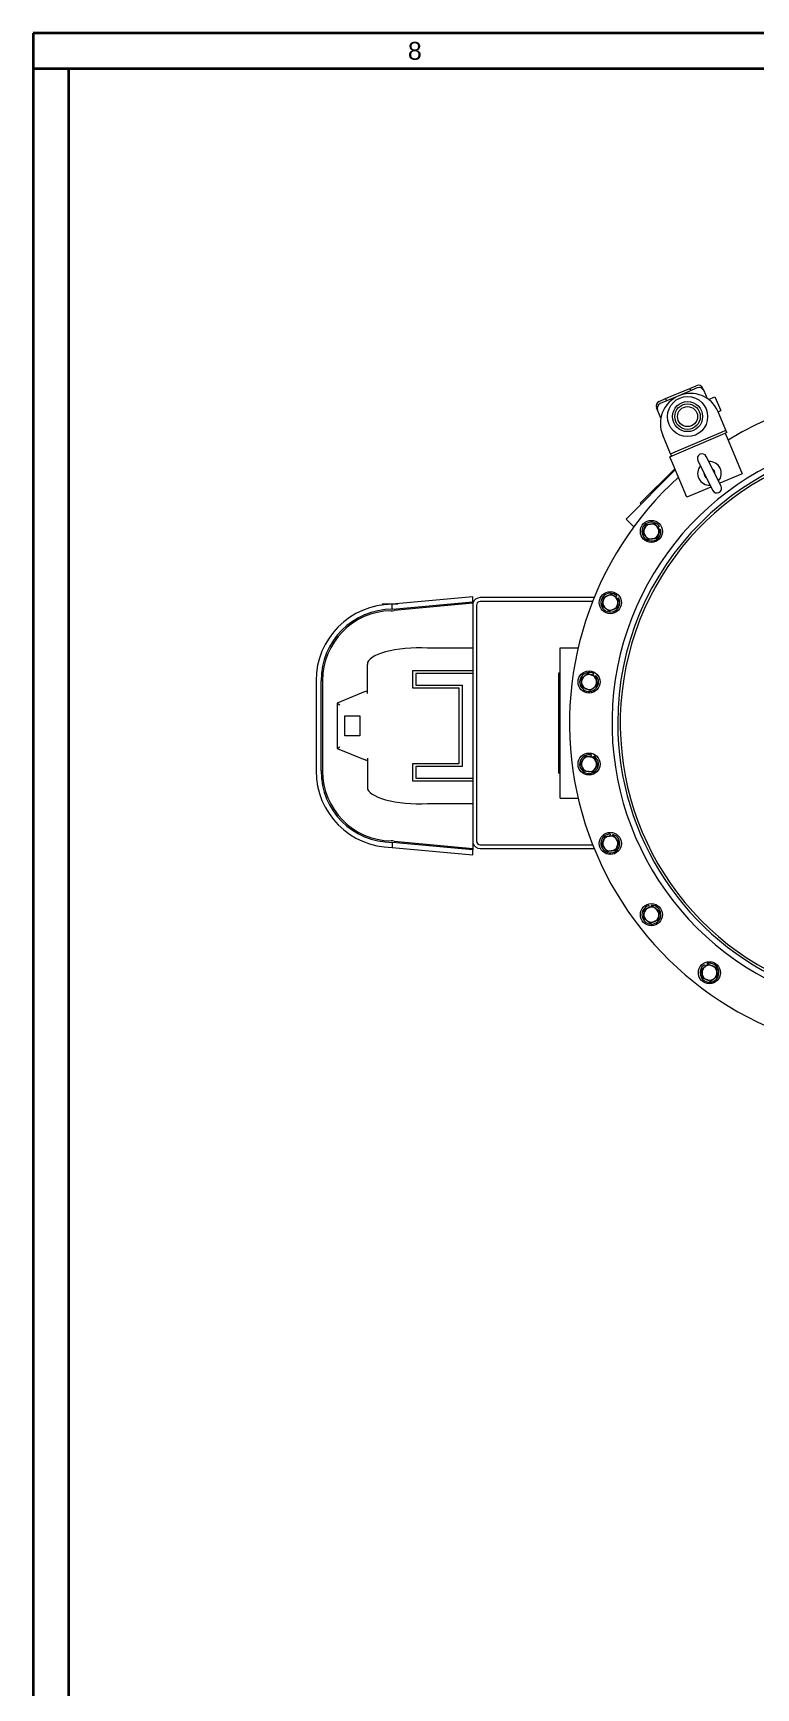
# Model space of a CAD drawing. Header units: inches. Extents: x 12 to 318, y 5 to 204.
# Drawn here: x 11.9 to 47.9, y 121.8 to 204.2 of the extents above; entities that cross this region are included whole.
import ezdxf

# ---------------------------------------------------------------- set-up
doc = ezdxf.new("R2010")
doc.units = ezdxf.units.IN
doc.header["$LTSCALE"] = 9.5
doc.header["$MEASUREMENT"] = 0
doc.layers.get('0').update_dxf_attribs({"lineweight": 25})
doc.layers.add('Border', color=7, linetype='Continuous', lineweight=35)
doc.layers.add('Visible', color=7, linetype='Continuous', lineweight=18)
doc.styles.add('Standard A-B-C', font='arial.ttf')

# ---------------------------------------------------------------- blocks, each defined once
blk = doc.blocks.new('Borders 22x34_D')
at = {"layer": 'Border'}
for p, q in [((33.5, 21.5), (1.25, 21.5)), ((1.25, 21.5), (1.25, 0.5)), ((33.3125, 21.3125), (1.25, 21.3125)), ((1.4375, 0.5), (1.4375, 21.3125))]:
    blk.add_line(p, q, dxfattribs=at)
at = {"layer": 'Border', "insert": (3.2539, 21.4062), "char_height": 0.094, "attachment_point": 5, "style": 'Standard A-B-C'}
blk.add_mtext('\\fArial|b0|i0;{\\H0.0940;8}', dxfattribs=at)

msp = doc.modelspace()

# ---------------------------------------------------------------- linework, layer by layer
at = {"layer": 'Visible'}
for p, q in [((43.419049, 186.028607), (44.627991, 186.541124)), ((44.992992, 186.560093), (44.072309, 186.16978)), ((44.627991, 186.541124), (44.944202, 186.675178)), ((44.627991, 186.541124), (44.67678, 186.426039)), ((45.271951, 186.542586), (45.32074, 186.427501)), ((45.32074, 186.427501), (45.485001, 186.040037)), ((43.102838, 185.894553), (43.419049, 186.028607)), ((44.072309, 186.16978), (43.151627, 185.779468)), ((43.419049, 186.028607), (43.467838, 185.913522)), ((45.561045, 185.9863), (45.877723, 186.120551)), ((45.877723, 186.120551), (46.170457, 185.43004)), ((43.019034, 185.451719), (42.970245, 185.566804)), ((43.183295, 185.064256), (43.019034, 185.451719)), ((46.038802, 185.374226), (46.170457, 185.43004)), ((46.429114, 184.453543), (46.038802, 185.374226)), ((43.667067, 183.282606), (43.276754, 184.203288)), ((43.62609, 183.129465), (46.388137, 184.300403)), ((43.897238, 183.380184), (46.198944, 184.355965)), ((46.198944, 184.355965), (46.429114, 184.453543)), ((46.477903, 184.338458), (46.388137, 184.300403)), ((46.388137, 184.300403), (46.534504, 183.955147)), ((46.477903, 184.338458), (46.429114, 184.453543)), ((46.534504, 183.955147), (47.242118, 182.286002)), ((43.772457, 182.784209), (43.62609, 183.129465)), ((43.667067, 183.282606), (43.897238, 183.380184)), ((43.667067, 183.282606), (43.715856, 183.16752)), ((46.184401, 181.669727), (45.448389, 183.150433)), ((41.447081, 180.0234), (43.902095, 182.478414)), ((42.154188, 180.81536), (43.876832, 182.538004)), ((44.480071, 181.115065), (43.772457, 182.784209)), ((45.02533, 182.940143), (45.761343, 181.459437)), ((45.679721, 181.623642), (44.480071, 181.115065)), ((47.242118, 182.286002), (46.115482, 181.808378)), ((42.154188, 180.81536), (42.196614, 180.772933)), ((41.447081, 180.0234), (41.829633, 179.640848)), ((43.113891, 179.650604), (43.025194, 179.613784)), ((43.112158, 179.503064), (43.16588, 179.525364)), ((29.293455, 175.807071), (30.071523, 175.807071)), ((29.293455, 175.746688), (29.293455, 175.807071)), ((33.80709, 176.15728), (29.778696, 175.779619)), ((29.790683, 175.529646), (33.80709, 175.906184)), ((33.80709, 175.834471), (29.88141, 175.466438)), ((33.80709, 175.906184), (33.80709, 176.15728)), ((33.80709, 175.906184), (33.80709, 175.834471)), ((33.80709, 175.834471), (33.80709, 173.700153)), ((33.980955, 175.736647), (33.980955, 163.981762)), ((39.85292, 176.111647), (34.168455, 176.111647)), ((39.77764, 175.924147), (34.168455, 175.924147)), ((40.989974, 176.200551), (40.91383, 176.142029)), ((41.026487, 176.057589), (41.072606, 176.093034)), ((33.80709, 173.59564), (31.548648, 173.59564)), ((33.80709, 173.700153), (33.80709, 173.59564)), ((33.80709, 173.59564), (33.80709, 172.47065)), ((38.152311, 166.109205), (38.152311, 173.609205)), ((38.152311, 173.609205), (39.055792, 173.609205)), ((28.543455, 171.335224), (28.543455, 172.783164)), ((30.80709, 171.59565), (30.80709, 172.47065)), ((30.80709, 172.47065), (33.80709, 172.47065)), ((33.80709, 172.47065), (33.80709, 172.323571)), ((25.984424, 171.970616), (25.984424, 167.470616)), ((26.234424, 167.470616), (26.234424, 171.970616)), ((26.305825, 171.970616), (26.305825, 167.470616)), ((33.11959, 171.59565), (30.80709, 171.59565)), ((30.954169, 172.323571), (30.954169, 171.742729)), ((33.80709, 172.323571), (30.954169, 172.323571)), ((30.954169, 171.742729), (33.266669, 171.742729)), ((33.11959, 167.845583), (33.11959, 171.59565)), ((33.266669, 171.742729), (33.266669, 167.698504)), ((33.80709, 172.323571), (33.80709, 167.117661)), ((38.092311, 167.359205), (38.092311, 172.359205)), ((38.092311, 172.359205), (38.152311, 172.359205)), ((39.831368, 172.318345), (39.772965, 172.24211)), ((39.903638, 172.189705), (39.939012, 172.235879)), ((28.430825, 171.423711), (27.043455, 170.84564)), ((27.043455, 170.84564), (27.043455, 168.59564)), ((27.043455, 170.84564), (27.168455, 170.762307)), ((28.430825, 171.423711), (28.543455, 171.47064)), ((27.418455, 170.22064), (28.168455, 170.22064)), ((27.418455, 169.22064), (27.418455, 170.22064)), ((28.168455, 170.22064), (28.168455, 169.22064)), ((28.168455, 169.22064), (27.418455, 169.22064)), ((27.043455, 168.59564), (27.168455, 168.678974)), ((27.043455, 168.59564), (28.430825, 168.01757)), ((39.71703, 168.268553), (39.680347, 168.1798)), ((28.543455, 167.97064), (28.430825, 168.01757)), ((28.543455, 168.106057), (28.543455, 166.658116)), ((30.80709, 167.845583), (33.11959, 167.845583)), ((30.80709, 166.970583), (30.80709, 167.845583)), ((30.954169, 167.698504), (30.954169, 167.117661)), ((33.266669, 167.698504), (30.954169, 167.698504)), ((39.820131, 168.163002), (39.842349, 168.216757)), ((33.80709, 166.970583), (30.80709, 166.970583)), ((30.954169, 167.117661), (33.80709, 167.117661)), ((33.80709, 167.117661), (33.80709, 166.970583)), ((33.80709, 166.970583), (33.80709, 165.84564)), ((38.092311, 167.359205), (38.152311, 167.359205)), ((31.548648, 165.84564), (33.80709, 165.84564)), ((33.80709, 165.84564), (33.80709, 165.74108)), ((38.152311, 166.109205), (39.055792, 166.109205)), ((33.80709, 165.74108), (33.80709, 163.606762)), ((40.65475, 164.327162), (40.642288, 164.231938)), ((40.781657, 164.251891), (40.789205, 164.309566)), ((29.778696, 163.661614), (33.80709, 163.283952)), ((33.80709, 163.535049), (29.790683, 163.911587)), ((29.88141, 163.974795), (33.80709, 163.606762)), ((33.80709, 163.606762), (33.80709, 163.535049)), ((33.80709, 163.283952), (33.80709, 163.535049)), ((34.168455, 163.794262), (39.77764, 163.794262)), ((34.168455, 163.606762), (39.85292, 163.606762)), ((42.580626, 160.76277), (42.593234, 160.667566)), ((42.72269, 160.72291), (42.715054, 160.780573)), ((45.363411, 157.818285), (45.400231, 157.729588)), ((45.510951, 157.816552), (45.488651, 157.870274))]:
    msp.add_line(p, q, dxfattribs=at)
for centre, radius in [((44.511411, 185.134013), 1), ((44.511411, 185.134013), 0.75), ((44.511411, 185.134013), 0.635381), ((44.511411, 185.134013), 0.5), ((42.70908, 179.409149), 0.551181), ((40.66145, 175.862551), 0.551181), ((39.601519, 171.906834), 0.551181), ((39.601519, 167.811575), 0.551181), ((40.66145, 163.855858), 0.551181), ((42.70908, 160.30926), 0.551181), ((45.604866, 157.413474), 0.551181)]:
    msp.add_circle(centre, radius, dxfattribs=at)
for centre, radius, start, end in [((45.041781, 186.445008), 0.25, 22.97395053, 112.97395053), ((45.09057, 186.329922), 0.25, 22.97395053, 112.97395053), ((43.200416, 185.664383), 0.25, 112.97395053, 202.97395053), ((43.249205, 185.549297), 0.25, 112.97395053, 202.97395053), ((44.657778, 184.788757), 1.5, 22.97395053, 202.97395053), ((55.154811, 169.859205), 16.53, 308.25117342, 121.44399195), ((55.154811, 169.859205), 14.41, 292.43774676, 247.56225324), ((55.154811, 169.859205), 14.125, 0, 180), ((55.154811, 169.859205), 14, 293.1323964, 246.8676036), ((45.236859, 183.045288), 0.23622, 26.43054041, 206.43054041), ((45.604866, 182.304935), 0.590551, 140.00871889, 272.85236193), ((45.604866, 182.304935), 0.273828, 176.04724703, 236.81383379), ((45.604866, 182.304935), 0.590551, 320.00871889, 92.85236193), ((45.604866, 182.304935), 0.273828, 356.04724703, 56.81383379), ((45.604866, 182.304935), 0.25, 7.31880827, 45.54227255), ((55.154811, 169.859205), 16.53, 132.16872173, 251.88509388), ((45.604866, 182.304935), 0.25, 187.31880827, 225.54227255), ((45.972872, 181.564582), 0.23622, 206.43054041, 26.43054041), ((42.70908, 179.409149), 0.471351, 30.81448937, 14.27386042), ((42.70908, 179.409149), 0.375, 158.14746325, 218.14746325), ((42.70908, 179.409149), 0.375, 98.14746325, 158.14746325), ((42.70908, 179.409149), 0.375, 218.14746325, 278.14746325), ((42.70908, 179.409149), 0.375, 38.14746325, 98.14746325), ((42.70908, 179.409149), 0.375, 278.14746325, 338.14746325), ((42.70908, 179.409149), 0.375, 338.14746325, 38.14746325), ((29.793455, 171.970616), 3.809031, 90.22200867, 180), ((34.168455, 175.736647), 0.375, 90, 164.50229475), ((34.168455, 175.736647), 0.1875, 90, 180), ((40.66145, 175.862551), 0.471351, 45.81448937, 29.27386042), ((40.66145, 175.862551), 0.375, 173.14746325, 233.14746325), ((40.66145, 175.862551), 0.375, 113.14746325, 173.14746325), ((40.66145, 175.862551), 0.375, 53.14746325, 113.14746325), ((40.66145, 175.862551), 0.375, 293.14746325, 353.14746325), ((40.66145, 175.862551), 0.375, 353.14746325, 53.14746325), ((29.793455, 171.970616), 3.559031, 90.04463412, 180), ((29.793455, 171.970616), 3.48763, 91.12702033, 180), ((29.683061, 177.582161), 2.125, 271.12702033, 275.35582504), ((40.66145, 175.862551), 0.375, 233.14746325, 293.14746325), ((39.601519, 171.906834), 0.471351, 60.81448937, 44.27386042), ((39.601519, 171.906834), 0.375, 128.14746325, 188.14746325), ((39.601519, 171.906834), 0.375, 188.14746325, 248.14746325), ((39.601519, 171.906834), 0.375, 68.14746325, 128.14746325), ((39.601519, 171.906834), 0.375, 248.14746325, 308.14746325), ((39.601519, 171.906834), 0.375, 8.14746325, 68.14746325), ((39.601519, 171.906834), 0.375, 308.14746325, 8.14746325), ((55.154811, 169.859205), 14.125, 180, 247.08404028), ((39.601519, 167.811575), 0.471351, 75.81448937, 59.27386042), ((29.793455, 167.470616), 3.809031, 180, 269.77799133), ((29.793455, 167.470616), 3.559031, 180, 269.95536588), ((29.793455, 167.470616), 3.48763, 180, 268.87297967), ((39.601519, 167.811575), 0.375, 143.14746325, 203.14746325), ((39.601519, 167.811575), 0.375, 203.14746325, 263.14746325), ((39.601519, 167.811575), 0.375, 83.14746325, 143.14746325), ((39.601519, 167.811575), 0.375, 263.14746325, 323.14746325), ((39.601519, 167.811575), 0.375, 23.14746325, 83.14746325), ((39.601519, 167.811575), 0.375, 323.14746325, 23.14746325), ((40.66145, 163.855858), 0.471351, 90.81448937, 74.27386042), ((40.66145, 163.855858), 0.375, 98.14746325, 158.14746325), ((40.66145, 163.855858), 0.375, 38.14746325, 98.14746325), ((29.683061, 161.859072), 2.125, 84.64417496, 88.87297967), ((34.168455, 163.981762), 0.375, 195.49770525, 270), ((34.168455, 163.981762), 0.1875, 180, 270), ((40.66145, 163.855858), 0.375, 158.14746325, 218.14746325), ((40.66145, 163.855858), 0.375, 218.14746325, 278.14746325), ((40.66145, 163.855858), 0.375, 278.14746325, 338.14746325), ((40.66145, 163.855858), 0.375, 338.14746325, 38.14746325), ((42.70908, 160.30926), 0.471351, 105.81448937, 89.27386042), ((42.70908, 160.30926), 0.375, 173.14746325, 233.14746325), ((42.70908, 160.30926), 0.375, 113.14746325, 173.14746325), ((42.70908, 160.30926), 0.375, 53.14746325, 113.14746325), ((42.70908, 160.30926), 0.375, 293.14746325, 353.14746325), ((42.70908, 160.30926), 0.375, 353.14746325, 53.14746325), ((42.70908, 160.30926), 0.375, 233.14746325, 293.14746325), ((45.604866, 157.413474), 0.471351, 120.81448937, 104.27386042), ((45.604866, 157.413474), 0.375, 128.14746325, 188.14746325), ((45.604866, 157.413474), 0.375, 68.14746325, 128.14746325), ((45.604866, 157.413474), 0.375, 8.14746325, 68.14746325), ((45.604866, 157.413474), 0.375, 188.14746325, 248.14746325), ((45.604866, 157.413474), 0.375, 248.14746325, 308.14746325), ((45.604866, 157.413474), 0.375, 308.14746325, 8.14746325)]:
    msp.add_arc(centre, radius, start, end, dxfattribs=at)
for centre, start_param, end_param in [((31.175272, 172.783164), 1.42844633, 3.141592654), ((31.175272, 166.658116), 3.141592654, 4.854738977)]:
    msp.add_ellipse(centre, major_axis=(2.631817, 0), ratio=0.311867359, start_param=start_param, end_param=end_param, dxfattribs=at)
for points in [[(42.280438, 179.347782), (42.323625, 179.455471), (42.361026, 179.548732)], [(42.414171, 179.177517), (42.352105, 179.256537), (42.280438, 179.347782)], [(42.361026, 179.548732), (42.398427, 179.641992), (42.441613, 179.749681)], [(42.547904, 179.007251), (42.476237, 179.098496), (42.414171, 179.177517)], [(42.441613, 179.749681), (42.556468, 179.766124), (42.655935, 179.780364)], [(42.762225, 179.037934), (42.662759, 179.023694), (42.547904, 179.007251)], [(42.655935, 179.780364), (42.755401, 179.794605), (42.870256, 179.811048)], [(42.976547, 179.068618), (42.861692, 179.052175), (42.762225, 179.037934)], [(42.870256, 179.811048), (42.941923, 179.719803), (43.003989, 179.640782)], [(43.057134, 179.269567), (43.019733, 179.176306), (42.976547, 179.068618)], [(43.003989, 179.640782), (43.066055, 179.561762), (43.137722, 179.470517)], [(43.137722, 179.470517), (43.094535, 179.362828), (43.057134, 179.269567)], [(40.263297, 175.692334), (40.27714, 175.807531), (40.289129, 175.907294)], [(40.436541, 175.562483), (40.356138, 175.622747), (40.263297, 175.692334)], [(40.289129, 175.907294), (40.301118, 176.007057), (40.314961, 176.122254)], [(40.314961, 176.122254), (40.421646, 176.167863), (40.514038, 176.207362)], [(40.514038, 176.207362), (40.60643, 176.246861), (40.713115, 176.29247)], [(40.713115, 176.29247), (40.805956, 176.222883), (40.886359, 176.162619)], [(40.886359, 176.162619), (40.966762, 176.102355), (41.059604, 176.032768)], [(41.033772, 175.817808), (41.021783, 175.718045), (41.007939, 175.602848)], [(41.059604, 176.032768), (41.04576, 175.917571), (41.033772, 175.817808)], [(40.609786, 175.432631), (40.516944, 175.502218), (40.436541, 175.562483)], [(40.808862, 175.51774), (40.716471, 175.478241), (40.609786, 175.432631)], [(41.007939, 175.602848), (40.901254, 175.557239), (40.808862, 175.51774)], [(39.199621, 172.06801), (39.290866, 172.139677), (39.369886, 172.201743)], [(39.230304, 171.853689), (39.216064, 171.953155), (39.199621, 172.06801)], [(39.260988, 171.639368), (39.244545, 171.754222), (39.230304, 171.853689)], [(39.461937, 171.55878), (39.368676, 171.596181), (39.260988, 171.639368)], [(39.369886, 172.201743), (39.448907, 172.263809), (39.540152, 172.335476)], [(39.540152, 172.335476), (39.647841, 172.292289), (39.741101, 172.254888)], [(39.833152, 171.611925), (39.754132, 171.549859), (39.662886, 171.478192)], [(39.741101, 172.254888), (39.834362, 172.217488), (39.942051, 172.174301)], [(40.003418, 171.745659), (39.912173, 171.673991), (39.833152, 171.611925)], [(39.942051, 172.174301), (39.958494, 172.059446), (39.972734, 171.95998)], [(39.972734, 171.95998), (39.986975, 171.860513), (40.003418, 171.745659)], [(39.662886, 171.478192), (39.555198, 171.521379), (39.461937, 171.55878)], [(39.1716, 167.86324), (39.241187, 167.956081), (39.301451, 168.036484)], [(39.256708, 167.664163), (39.217209, 167.756555), (39.1716, 167.86324)], [(39.341817, 167.465086), (39.296207, 167.571771), (39.256708, 167.664163)], [(39.301451, 168.036484), (39.361715, 168.116887), (39.431302, 168.209728)], [(39.556776, 167.439254), (39.457013, 167.451243), (39.341817, 167.465086)], [(39.431302, 168.209728), (39.546499, 168.195885), (39.646262, 168.183896)], [(39.646262, 168.183896), (39.746025, 168.171907), (39.861222, 168.158064)], [(39.901587, 167.586666), (39.841323, 167.506263), (39.771736, 167.413421)], [(39.861222, 168.158064), (39.906831, 168.051379), (39.94633, 167.958987)], [(40.031439, 167.75991), (39.961852, 167.667069), (39.901587, 167.586666)], [(39.94633, 167.958987), (39.985829, 167.866595), (40.031439, 167.75991)], [(39.771736, 167.413421), (39.65654, 167.427265), (39.556776, 167.439254)], [(40.313396, 163.99544), (40.350797, 164.088701), (40.393984, 164.19639)], [(40.393984, 164.19639), (40.508838, 164.212833), (40.608305, 164.227073)], [(40.608305, 164.227073), (40.707772, 164.241313), (40.822626, 164.257757)], [(40.822626, 164.257757), (40.894293, 164.166512), (40.956359, 164.087491)], [(40.232808, 163.794491), (40.275995, 163.902179), (40.313396, 163.99544)], [(40.366542, 163.624225), (40.304476, 163.703246), (40.232808, 163.794491)], [(40.500275, 163.45396), (40.428607, 163.545205), (40.366542, 163.624225)], [(40.714596, 163.484643), (40.615129, 163.470403), (40.500275, 163.45396)], [(40.928917, 163.515327), (40.814063, 163.498883), (40.714596, 163.484643)], [(41.009505, 163.716276), (40.972104, 163.623015), (40.928917, 163.515327)], [(40.956359, 164.087491), (41.018425, 164.00847), (41.090092, 163.917225)], [(41.090092, 163.917225), (41.046906, 163.809537), (41.009505, 163.716276)], [(42.310926, 160.139043), (42.32477, 160.254239), (42.336759, 160.354002)], [(42.484171, 160.009191), (42.403768, 160.069456), (42.310926, 160.139043)], [(42.336759, 160.354002), (42.348748, 160.453766), (42.362591, 160.568962)], [(42.362591, 160.568962), (42.469276, 160.614572), (42.561668, 160.654071)], [(42.561668, 160.654071), (42.65406, 160.69357), (42.760745, 160.739179)], [(42.760745, 160.739179), (42.853586, 160.669592), (42.933989, 160.609328)], [(43.055569, 160.049557), (42.948884, 160.003947), (42.856492, 159.964449)], [(42.933989, 160.609328), (43.014392, 160.549064), (43.107234, 160.479476)], [(43.081401, 160.264517), (43.069412, 160.164754), (43.055569, 160.049557)], [(43.107234, 160.479476), (43.09339, 160.36428), (43.081401, 160.264517)], [(42.657415, 159.87934), (42.564574, 159.948927), (42.484171, 160.009191)], [(42.856492, 159.964449), (42.7641, 159.92495), (42.657415, 159.87934)], [(45.202967, 157.57465), (45.294212, 157.646317), (45.373233, 157.708383)], [(45.233651, 157.360328), (45.21941, 157.459795), (45.202967, 157.57465)], [(45.373233, 157.708383), (45.452253, 157.770449), (45.543498, 157.842116)], [(45.543498, 157.842116), (45.651187, 157.798929), (45.744448, 157.761528)], [(45.744448, 157.761528), (45.837709, 157.724127), (45.945397, 157.680941)], [(45.945397, 157.680941), (45.96184, 157.566086), (45.976081, 157.466619)], [(45.264334, 157.146007), (45.247891, 157.260862), (45.233651, 157.360328)], [(45.465283, 157.06542), (45.372023, 157.102821), (45.264334, 157.146007)], [(45.666233, 156.984832), (45.558544, 157.028019), (45.465283, 157.06542)], [(45.836498, 157.118565), (45.757478, 157.056499), (45.666233, 156.984832)], [(46.006764, 157.252298), (45.915519, 157.180631), (45.836498, 157.118565)], [(45.976081, 157.466619), (45.990321, 157.367153), (46.006764, 157.252298)]]:
    msp.add_rational_spline(points, [1, 1.0379548493, 1], degree=2, dxfattribs=at)
for points in [[(29.790683, 175.529646), (29.786754, 175.612945), (29.782753, 175.696329), (29.778696, 175.779619)], [(29.790683, 163.911587), (29.786754, 163.828288), (29.782753, 163.744904), (29.778696, 163.661614)]]:
    msp.add_open_spline(points, degree=3, dxfattribs=at)

# ---------------------------------------------------------------- block references
at = {"xscale": 9.5, "yscale": 9.5, "zscale": 9.5}
msp.add_blockref('Borders 22x34_D', (0, 0), dxfattribs=at)

doc.saveas('drawing.dxf')
